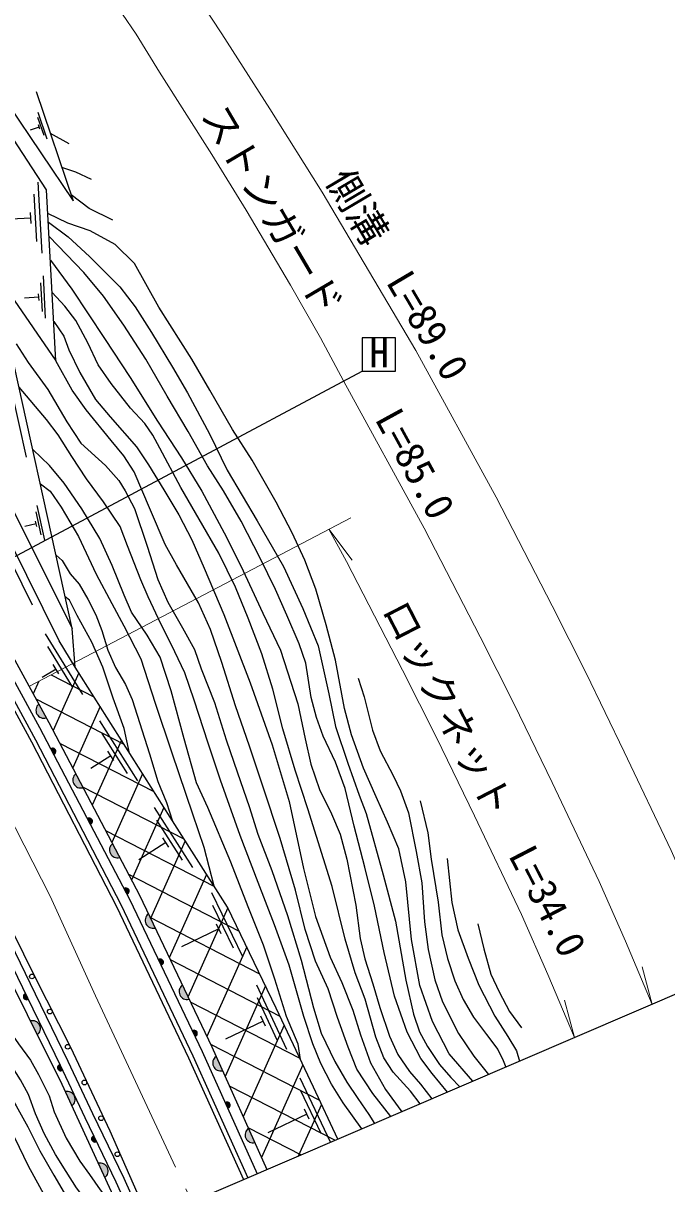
# Model space of a CAD drawing. Units: millimetres at full size, sheet at 1:1000; details may follow other scales. Extents: x 40000 to 680000, y 20000 to 380000.
# Drawn here: x 216275 to 257076, y 242779 to 316326 of the extents above; entities that cross this region are included whole.
import ezdxf
from ezdxf.enums import TextEntityAlignment as Align

# ---------------------------------------------------------------- set-up
doc = ezdxf.new("R2010")
doc.units = ezdxf.units.MM
doc.header["$LTSCALE"] = 1000
doc.linetypes.add('CHAIN', pattern=[18.5, 12, -1.5, 3.5, -1.5])
for name, color, linetype, lineweight in [('M-BGD', 7, 'Continuous', 25), ('M-BGD-EXST', 7, 'Continuous', 25), ('M-BMK', 2, 'CHAIN', 13), ('M-BMK-OTRS', 5, 'Continuous', 25), ('M-STR-HTXT', 7, 'Continuous', 13)]:
    doc.layers.add(name, color=color, linetype=linetype, lineweight=lineweight)
doc.styles.add('ＭＳ ゴシック', font='')
doc.styles.get('ＭＳ ゴシック').set_extended_font_data('MS Gothic')

msp = doc.modelspace()

# ---------------------------------------------------------------- hatches: boundary and pattern name
at = {"layer": 'M-BGD'}
for points in [[(217263, 273174), (217738, 272305, -0.82183)], [(218019, 270342), (218205, 269987, 0.4608), (218320, 270274, 0.4608)], [(219607, 268758), (220067, 267881, -0.82183)], [(220343, 265915), (220529, 265560, 0.4608), (220644, 265847, 0.4608)], [(221931, 264331), (222391, 263454, -0.82183)], [(222667, 261488), (222853, 261132, 0.4608), (222968, 261420, 0.4608)], [(224209, 259881), (224636, 258987, -0.82183)], [(224845, 256988), (225018, 256626, 0.4608), (225144, 256908, 0.4608)], [(226360, 255367), (226786, 254473, -0.82183)], [(216601, 254477), (216427, 254838, 0.4608), (216302, 254555, 0.4608)], [(217169, 252213), (216726, 253099, -0.82183)], [(226996, 252475), (227169, 252112, 0.4608), (227295, 252394, 0.4608)], [(228498, 250848), (228905, 249944, -0.82183)], [(218775, 249974), (218603, 250337, 0.4608), (218476, 250055, 0.4608)], [(219359, 247719), (218945, 248619, -0.82183)], [(229079, 247929), (229244, 247563, 0.4608), (229375, 247843, 0.4608)], [(220929, 245462), (220753, 245823, 0.4608), (220630, 245540, 0.4608)], [(230553, 246289), (230960, 245386, -0.82183)], [(221451, 243177), (221036, 244077, -0.82183)]]:
    msp.add_hatch(color=256, dxfattribs=at).paths.add_polyline_path(points)

# ---------------------------------------------------------------- linework, layer by layer
for p, q in [((217094, 312005), (219443, 305067)), ((217804, 308971), (217227, 310675)), ((217288, 309746), (216720, 309554)), ((217594, 309216), (217210, 310353)), ((217333, 309613), (217243, 309879)), ((219196, 308689), (217997, 309336)), ((217476, 301760), (217234, 306253)), ((217136, 302493), (216975, 305488)), ((216756, 303974), (213461, 303797)), ((216774, 303625), (216737, 304324)), ((217698, 297628), (217553, 300324)), ((217494, 298067), (217397, 299865)), ((217266, 298956), (216367, 298908)), ((217277, 298747), (217254, 299166)), ((216480, 288817), (215511, 293211)), ((217410, 283902), (217087, 285367)), ((217637, 283568), (217153, 285765)), ((217139, 284431), (217064, 284773)), ((217102, 284602), (216369, 284440)), ((216870, 279454), (214872, 283486)), ((220046, 273790), (217694, 277627)), ((219398, 274273), (217830, 276831)), ((218358, 275395), (217481, 274857)), ((219805, 275152), (218170, 271495)), ((218541, 275096), (218176, 275693)), ((217272, 274631), (216909, 273820)), ((218045, 275036), (220762, 273638)), ((217080, 273508), (222658, 270639)), ((221152, 273021), (219412, 269129)), ((223540, 268309), (221135, 272112)), ((218581, 270711), (224555, 267639)), ((222500, 270890), (220654, 266763)), ((222886, 268783), (221282, 271318)), ((222017, 269594), (221643, 270186)), ((221830, 269890), (220563, 269088)), ((223847, 268759), (221897, 264397)), ((220037, 267939), (226466, 264632)), ((225195, 266628), (223139, 262030)), ((227028, 262824), (224605, 266616)), ((226371, 263294), (224756, 265822)), ((221493, 265166), (228393, 261617)), ((225311, 264397), (223600, 263303)), ((226546, 264506), (224348, 259590)), ((225499, 264102), (225122, 264692)), ((222948, 262393), (229965, 258784)), ((227900, 262389), (225535, 257100)), ((230194, 257160), (228238, 261213)), ((229598, 257705), (228294, 260407)), ((224311, 259668), (231264, 256092)), ((229251, 260265), (226721, 254609)), ((228676, 258926), (226315, 257787)), ((228828, 258611), (228524, 259241)), ((230445, 257791), (227908, 252118)), ((225588, 256987), (232553, 253405)), ((231638, 255316), (229071, 249576)), ((232991, 251293), (231081, 255368)), ((232401, 251845), (231128, 254561)), ((226866, 254306), (233803, 250738)), ((231493, 253076), (229095, 251952)), ((231641, 252759), (231344, 253393)), ((232825, 252825), (230226, 247014)), ((228143, 251625), (235058, 248069)), ((234002, 250313), (231381, 244452)), ((235761, 245413), (233837, 249481)), ((229337, 248987), (236052, 245533)), ((235169, 245963), (233886, 248674)), ((234256, 247190), (231773, 246015)), ((235182, 247807), (233717, 244532)), ((234406, 246874), (234107, 247507)), ((230525, 246352), (233905, 244613)), ((231712, 243717), (231759, 243693))]:
    msp.add_line(p, q, dxfattribs=at)
for points in [[(236223, 245606), (234668, 248893), (232318, 253908), (229233, 260303), (225585, 266010), (219572, 275519), (218551, 277186), (212413, 289575), (198423, 313172), (182298, 324500), (179706, 332032), (178711, 339392)], [(179483, 339046), (180669, 332278), (183293, 325029), (199194, 313654), (213428, 289851), (219382, 277975)], [(219572, 275519), (219382, 277975), (214923, 298199), (202327, 316297), (187499, 328831), (184978, 338303)], [(186178, 338261), (188372, 329381), (203221, 316916), (218343, 294938)], [(218343, 294938), (217760, 305776), (214733, 310369), (208100, 320049), (193317, 332310), (192669, 334604)], [(193960, 334160), (194093, 333242), (209176, 320300), (219443, 305067)], [(182443, 316701), (183530, 316028), (184615, 315496), (185930, 314921), (187172, 314229), (188536, 313436), (189633, 312624), (190562, 311913), (191664, 310876), (192417, 310185), (193336, 309225), (194174, 308196), (194791, 307428), (195422, 306496), (196083, 305627), (196755, 304643), (200484, 298766), (210540, 282264), (216792, 270776), (222193, 260346), (226756, 250771), (230240, 243041)], [(183743, 316414), (184800, 315896), (186126, 315316), (187390, 314612), (188778, 313804), (189897, 312976), (190848, 312249), (191971, 311191), (193013, 310133), (193925, 309091), (194772, 308017), (195586, 306877), (196330, 305797), (197005, 304809), (200739, 298924), (210800, 282414), (217057, 270917), (222462, 260480), (227028, 250897), (230516, 243160)], [(185461, 316414), (186142, 316148), (186923, 315733), (187704, 315351), (188402, 314870), (189244, 314348), (190145, 313695), (191124, 312899), (191960, 312155), (192644, 311517), (193406, 310675), (194330, 309702), (195319, 308406), (196424, 306870), (197551, 305162), (201291, 299267), (210732, 283708), (217304, 271704), (223043, 260771), (227618, 251170), (231113, 243416)], [(187227, 316330), (188043, 315931), (188768, 315431), (189617, 314905), (190553, 314227), (191559, 313410), (192411, 312651), (193122, 311988), (193897, 311130), (194841, 310138), (195858, 308805), (196976, 307250), (198114, 305526), (201861, 299620), (211313, 284043), (217894, 272020), (223643, 261071), (228226, 251452), (231729, 243680)], [(220596, 306421), (219609, 306877), (218724, 307190)], [(221963, 303835), (220447, 304577), (219315, 305445)], [(244779, 249275), (243286, 251004), (242222, 253058), (241410, 255351), (240884, 258258), (240525, 261917), (240082, 263999), (239365, 265695), (238648, 267299), (237847, 269114), (237093, 271233), (236639, 272893), (236065, 275956), (235479, 278204), (234821, 280453), (234127, 282307), (233327, 284027), (232310, 285977), (230791, 288633), (229536, 290579), (228101, 293079), (226964, 295030), (224872, 298331), (223340, 301107), (222097, 302313), (220520, 303173), (219097, 303651), (217841, 304271)], [(217871, 303711), (219121, 302791), (220484, 301549), (222396, 299614), (223364, 298348), (224404, 296736), (225732, 294521), (226701, 292893), (228088, 290310), (229200, 288002), (231100, 284789), (232787, 281904), (234006, 279241), (234964, 276870), (235658, 273833), (236064, 271762), (236853, 269433), (237582, 267403), (238014, 266237), (239101, 262368), (239879, 259424), (240524, 255683), (241015, 253526), (241397, 252415), (241899, 251484), (242664, 250337), (243382, 249523), (243963, 248925)], [(243168, 248584), (242211, 249765), (241479, 250710), (240613, 252387), (239814, 254676), (239161, 257444), (238548, 260369), (237936, 262845), (237256, 265440), (236683, 267831), (236070, 269508), (235284, 271145), (234871, 272321), (234538, 273586), (234192, 275769), (233765, 276999), (232979, 278809), (232273, 280433), (231287, 282434), (230088, 284767), (228969, 286683), (227969, 288272), (226730, 290455), (225397, 292683), (224052, 295026), (222653, 297201), (221361, 299037), (220121, 300519), (217920, 302805)], [(218000, 301314), (219358, 299480), (221435, 296339), (223060, 293876), (224781, 291114), (226313, 288781), (227605, 286678), (229018, 284024), (230071, 281944), (231470, 278949), (232577, 276587), (233682, 273193), (234149, 270978), (234509, 269377), (235069, 267767), (235814, 266223), (236362, 264939), (236788, 263342), (237361, 260427), (237627, 258320), (237934, 257039), (238440, 255442), (238894, 253947), (239507, 252124), (240027, 250963), (240759, 249898), (241452, 249086), (242180, 248161)], [(241442, 247844), (240827, 248646), (239734, 249855), (239129, 250769), (238627, 252067), (237947, 254476), (237311, 256144), (236688, 258278), (235866, 261617), (234329, 266546), (233508, 268998), (232739, 271609), (232090, 274127), (231400, 276353), (230539, 278632), (229731, 280580), (228671, 282737), (227438, 284888), (226259, 286899), (224933, 289406), (224496, 290214), (223993, 290955), (223079, 291934), (221859, 293490), (221037, 294681), (220362, 296070), (219620, 297487), (218918, 298402), (218111, 299261)], [(218210, 297416), (218842, 296502), (219167, 295632), (219860, 294186), (220849, 292476), (221794, 291384), (223448, 289477), (224216, 288341), (225190, 286749), (226135, 285164), (226962, 283586), (227744, 281801), (228999, 278862), (230668, 274519), (232056, 270605), (233134, 267001), (234050, 262749), (234803, 259722), (235733, 257137), (236471, 255544), (237165, 253785), (237652, 252222), (238302, 250448), (239247, 248764), (240281, 247346)], [(215826, 296012), (216590, 294835), (217846, 293114), (219050, 291057), (219918, 289711), (221486, 288296), (222340, 287351), (222729, 286691), (223324, 285579), (224140, 283195), (224801, 281082), (225436, 279631), (226381, 278014), (227132, 276627), (227560, 275411), (228402, 273273), (229140, 270914), (229866, 268829), (230604, 266678), (231148, 264942), (232042, 262635), (233026, 259773), (233907, 256949), (234684, 253932), (235164, 252324), (236032, 250523), (236783, 249217), (237495, 248182), (238181, 247160), (238550, 246604)], [(239576, 247044), (238445, 248492), (237425, 250043), (236869, 251445), (236194, 253314), (235610, 255127), (234808, 256877), (234159, 258885), (233530, 261389), (232565, 264667), (231475, 267977), (230614, 270518), (229744, 273066), (228875, 275806), (228146, 277896), (227382, 279594), (225983, 282013), (225266, 283285), (224337, 285469), (223303, 287891), (222656, 288915), (221845, 289890), (220258, 291818), (219388, 293065), (218343, 294938)], [(237733, 246254), (236558, 247912), (235813, 249088), (235142, 250403), (234644, 251648), (234065, 253385), (233135, 256624), (232197, 259192), (231175, 261870), (230034, 264842), (228792, 268366), (228001, 270704), (227108, 273419), (226528, 275158), (225682, 276943), (225029, 278223), (224201, 279969), (223722, 281056), (222894, 283198), (222416, 284432), (221357, 285996), (220281, 287460), (219352, 288875), (218496, 290247), (217751, 291212), (216012, 293262)], [(223412, 240114), (222179, 242888), (220197, 246967), (218629, 250280), (216566, 254550), (213709, 260402), (211727, 264166), (209410, 268678), (204911, 276921), (198081, 288490), (197426, 289560)], [(233847, 250645), (233705, 251629), (232976, 253381), (232221, 255755), (231519, 257895), (230539, 260324), (229437, 263165), (227985, 266617), (227258, 268192), (226478, 270977), (225645, 274008), (224954, 276154), (224139, 277552), (223147, 279004), (222685, 280088), (221923, 281965), (221126, 283664), (219991, 285545), (218875, 287174), (217935, 288294), (216884, 289306)], [(198780, 288774), (200323, 286228), (203380, 281091), (204860, 278711), (206190, 276375), (207562, 273845), (209995, 269458), (213500, 262965), (216983, 255945), (219274, 251446), (221757, 246128), (224256, 240476)], [(222952, 239917), (218739, 249065), (212127, 262319), (207509, 270597), (202691, 278895), (197828, 287209)], [(217363, 287135), (217988, 286666), (218679, 285657), (219778, 283798), (220911, 281408), (221887, 279543), (222649, 278144), (223729, 276055), (224634, 273234), (225697, 270079), (227009, 266231), (227718, 264120), (228363, 261663)], [(218358, 282617), (218751, 282271), (219245, 281437), (219815, 280779), (220375, 279835), (220880, 278837), (221264, 277839), (221649, 276589), (222132, 275488), (222758, 274424), (223175, 273470), (224287, 270033), (224811, 268270), (225368, 266941), (225748, 265755)], [(223021, 270065), (222682, 271630), (221969, 273552), (221332, 275518), (220629, 277110), (219706, 278802), (219201, 279756), (218939, 279984)], [(237504, 274817), (237887, 273644), (238426, 271526), (238905, 270222), (239719, 268643), (240199, 267679), (240702, 266278), (241193, 263837), (241553, 261847), (241720, 259378), (241948, 257631), (242379, 255713), (242858, 254310), (243865, 252309), (244847, 250859), (245771, 249700)], [(208984, 267953), (209118, 266696), (209637, 264756), (209982, 263255), (210371, 261298), (210902, 259080), (211411, 257052), (212261, 254370), (212929, 252474), (213567, 251274), (214524, 249784), (215230, 248692), (215830, 247721), (216575, 246381), (217334, 244864), (218222, 243315), (219027, 241955), (220854, 239017)], [(241435, 267048), (241936, 265024), (242145, 263361), (242572, 260629), (242816, 258557), (243163, 257055), (243641, 255650), (244175, 254467), (244832, 253333), (245648, 252245), (246361, 251297), (246698, 250584), (246874, 250173)], [(222074, 239540), (220650, 241213), (219663, 242523), (218995, 243551), (218319, 244641), (217612, 245962), (217064, 247204), (216605, 248430), (216110, 249361), (215587, 250165), (214911, 251183), (214333, 252283), (213845, 253470), (213064, 255539), (212470, 257924), (212101, 259228), (211212, 261849), (210840, 263734), (210584, 265083)], [(243151, 263394), (243447, 260609), (243835, 258862), (244479, 257074), (245163, 255358), (246164, 253396), (246992, 252109), (247544, 251200), (247742, 250545)], [(212850, 260870), (212850, 259875), (213027, 258787), (213335, 257440), (213686, 256022), (214308, 254441), (215000, 253052), (215973, 251654), (216735, 250611), (217240, 249710), (217918, 248343), (218245, 247330), (218994, 245674), (219864, 244214), (220471, 243373), (221145, 242395), (221944, 241366), (222557, 240776)], [(223918, 240331), (222678, 243119), (220693, 247205), (219126, 250518), (217061, 254790), (214199, 260651)], [(245086, 259262), (245474, 257671), (245927, 256059), (246458, 254939), (247112, 253695), (247863, 252661)], [(215724, 245714), (216598, 243920), (217658, 241960)]]:
    msp.add_lwpolyline(points, dxfattribs=at)
for centre in [(216829, 255916), (217964, 253689), (219098, 251461), (220159, 249197), (221216, 246932), (222245, 244653)]:
    msp.add_circle(centre, 150, dxfattribs=at)
for centre, radius, start, end in [((217586, 272787), 505, 129.86867, 287.52686), ((218140, 270179), 203, 288.73653, 126.65991), ((219924, 268365), 505, 128.86912, 286.52731), ((220464, 265752), 203, 288.73653, 126.65991), ((222248, 263938), 505, 128.86912, 286.52731), ((222788, 261325), 203, 288.73653, 126.65991), ((224511, 259476), 505, 126.64695, 284.30514), ((224960, 256821), 203, 286.51435, 124.43774), ((226661, 254962), 505, 126.64695, 284.30514), ((216486, 254644), 203, 106.83039, 304.75378), ((216860, 252612), 505, 307.68577, 105.34396), ((227111, 252307), 203, 286.51435, 124.43774), ((228791, 250436), 505, 125.43616, 283.09435), ((218660, 250142), 203, 106.36667, 304.29006), ((219063, 248128), 505, 305.89934, 103.55753), ((229190, 247759), 203, 285.30356, 123.22695), ((220813, 245628), 203, 106.94384, 304.86723), ((230846, 245878), 505, 125.43616, 283.09435), ((221155, 243586), 505, 305.89934, 103.55753)]:
    msp.add_arc(centre, radius, start, end, dxfattribs=at)
at = {"layer": 'M-BGD-EXST'}
for p, q in [((239869, 296385), (237769, 296385)), ((237769, 296385), (237769, 294285)), ((239869, 294285), (239869, 296385)), ((213189, 281172), (237769, 294285)), ((237769, 294285), (239869, 294285))]:
    msp.add_line(p, q, dxfattribs=at)
at = {"layer": 'M-BMK'}
msp.add_lwpolyline([(213074, 270603), (217986, 261010), (220855, 254697), (226964, 241637)], dxfattribs=at)
at = {"layer": 'M-BMK-OTRS'}
msp.add_line((262333, 256801), (194323, 227643), dxfattribs=at)
at = {"layer": 'M-STR-HTXT'}
for p, q in [((237036, 284979), (216678, 274320)), ((235661, 284260), (237128, 282291)), ((256140, 254146), (255514, 256519)), ((251226, 252039), (250600, 254413))]:
    msp.add_line(p, q, dxfattribs=at)
for points in [[(205930, 347216), (208728, 343712), (210121, 341953), (211717, 339882), (215116, 335382), (217098, 332664), (218712, 330475), (220847, 327447), (221881, 326042), (223786, 323221), (225018, 321419), (226911, 318653), (228870, 315649), (231900, 310908), (235226, 305622), (241169, 295581), (246255, 286283), (249807, 279400), (251957, 275134), (254364, 270163), (257351, 263898), (259020, 260113), (260704, 256102)], [(256140, 254146), (254456, 258156), (252787, 261941), (249800, 268206), (247394, 273177), (245243, 277443), (241692, 284327), (236605, 293625), (236587, 293655), (235123, 296386), (233213, 299716), (230409, 304478), (228237, 307998), (224926, 313229), (223434, 315627), (221712, 318194), (219486, 321429), (216914, 325148), (215654, 326970), (213865, 329472), (211207, 333022)], [(235661, 284260), (236777, 282220), (240329, 275336), (242479, 271070), (244886, 266099), (247873, 259834), (249542, 256049), (251226, 252039)]]:
    msp.add_lwpolyline(points, dxfattribs=at)

# ---------------------------------------------------------------- texts
at = {"layer": 'M-BGD-EXST', "style": 'ＭＳ ゴシック'}
msp.add_text('H', height=1833, dxfattribs=at).set_placement((238221, 293977), align=Align.BOTTOM_LEFT)
at = {"layer": 'M-STR-HTXT', "style": 'ＭＳ ゴシック'}
for s, rotation, p in [('ストンガード', 300.488, (227017, 310240)), ('側溝  L=89.0', 300.621, (234944, 306099)), ('L=85.0', 298.681, (238044, 290994)), ('ロックネット\u3000L=34.0', 297.293, (238485, 278910))]:
    msp.add_text(s, height=1833, rotation=rotation, dxfattribs=at).set_placement(p, align=Align.BOTTOM_LEFT)

doc.saveas('drawing.dxf')
